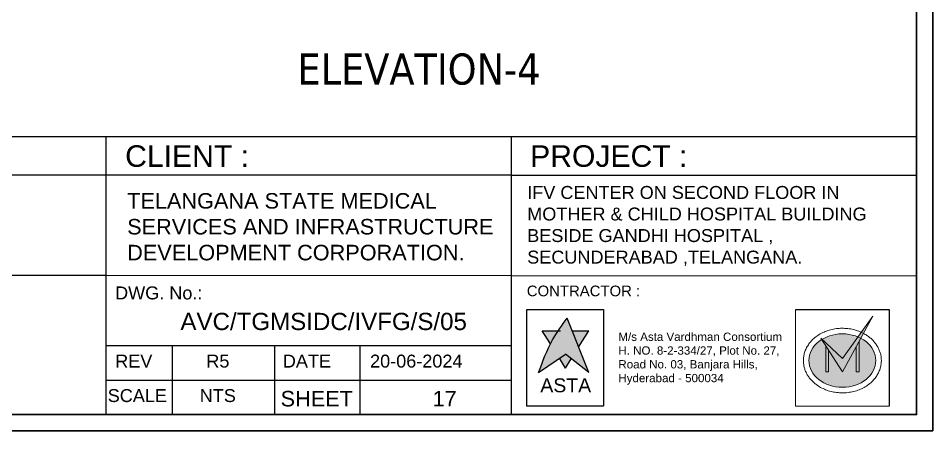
# Model space of a CAD drawing. Header units: millimetres. Extents: x 3552052 to 4144896, y -707811 to -630695.
# Drawn here: x 3699603 to 3705485, y -699656 to -697002 of the extents above; entities that cross this region are included whole.
import ezdxf
from ezdxf.enums import TextEntityAlignment as Align

# ---------------------------------------------------------------- set-up
doc = ezdxf.new("R2010")
doc.units = ezdxf.units.MM
doc.header["$LTSCALE"] = 6
doc.header["$MEASUREMENT"] = 0
doc.layers.get('0').update_dxf_attribs({"linetype": 'CONTINUOUS', "lineweight": 0})
for name, color, linetype, lineweight in [('0.0', 8, 'CONTINUOUS', 0), ('hatch', 252, 'CONTINUOUS', 0), ('MEP_HVAC_TEXT', 7, 'CONTINUOUS', 0), ('TITLE', 7, 'CONTINUOUS', 0)]:
    doc.layers.add(name, color=color, linetype=linetype, lineweight=lineweight)
doc.styles.add('Annotation', font='tahoma.ttf')
doc.styles.add('ARIAL', font='arial.ttf')

# ---------------------------------------------------------------- blocks, each defined once
blk = doc.blocks.new('IVF-CONTRACTOR')
at = {"lineweight": -3, "true_color": 0x293189}
h = blk.add_hatch(color=177, dxfattribs=at)
h.dxf.hatch_style = 1
edge = h.paths.add_edge_path()
edge.add_spline(control_points=[(3037286, -1386527), (3037185, -1386667), (3036944, -1387001), (3036801, -1387388), (3036719, -1387609)], knot_values=[0, 0, 0, 0, 519.520055, 1226.818077, 1226.818077, 1226.818077, 1226.818077], degree=3, periodic=0)
edge.add_line((3036719, -1387609), (3037255, -1387240))
edge.add_line((3037255, -1387240), (3037717, -1387609))
edge.add_line((3037717, -1387609), (3037286, -1386527))
at = {"lineweight": -3, "true_color": 0xc7c8ca}
h = blk.add_hatch(color=9, dxfattribs=at)
h.dxf.hatch_style = 1
edge = h.paths.add_edge_path()
edge.add_spline(control_points=[(3036953, -1387033), (3036967, -1387008), (3037022, -1386919), (3037088, -1386836), (3037139, -1386779)], knot_values=[3356.588859, 3356.588859, 3356.588859, 3356.588859, 3831.174934, 5081.098827, 5081.098827, 5081.098827, 5081.098827], degree=3, periodic=0)
edge.add_line((3037139, -1386779), (3036793, -1386779))
edge.add_line((3036793, -1386779), (3036953, -1387033))
h.paths.add_polyline_path([(3037717, -1386779), (3037386, -1386779), (3037515, -1387102)])
h.paths.add_polyline_path([(3037370, -1387332), (3037255, -1387240), (3037134, -1387323), (3037255, -1387517)])
at = {"true_color": 0xed1f24}
h = blk.add_hatch(color=240, dxfattribs=at)
h.dxf.hatch_style = 1
edge = h.paths.add_edge_path()
edge.add_line((3042329, -1386921), (3042349, -1386951))
edge.add_ellipse((3042760, -1387369), major_axis=(-665, 0), ratio=0.800236, start_angle=-52.6357, end_angle=-51.8324, ccw=False)
edge.add_line((3042356, -1386946), (3042329, -1386921))
at = {"layer": '0.0', "true_color": 0xed1f24}
h = blk.add_hatch(color=240, dxfattribs=at)
h.dxf.hatch_style = 1
edge = h.paths.add_edge_path()
edge.add_line((3042760, -1387590), (3043125, -1386925))
edge.add_ellipse((3042760, -1387369), major_axis=(-665, 0), ratio=0.800236, start_angle=-123.3804, end_angle=-117.8517)
edge.add_line((3043070, -1386899), (3042760, -1387331))
edge.add_line((3042760, -1387331), (3042356, -1386946))
edge.add_ellipse((3042760, -1387369), major_axis=(-665, 0), ratio=0.800236, start_angle=-52.6357, end_angle=-51.8324)
edge.add_line((3042349, -1386951), (3042760, -1387590))
edge = h.paths.add_edge_path()
edge.add_spline(control_points=[(3043179, -1386828), (3043165, -1386821), (3043150, -1386814), (3043136, -1386807)], knot_values=[-2.156071, -2.156071, -2.156071, -2.156071, -2.090953, -2.090953, -2.090953, -2.090953], degree=3, periodic=0)
edge.add_line((3043136, -1386807), (3043070, -1386899))
edge.add_ellipse((3042760, -1387369), major_axis=(-665, 0), ratio=0.800236, start_angle=-123.3804, end_angle=-117.8517, ccw=False)
edge.add_line((3043125, -1386925), (3043179, -1386828))
edge = h.paths.add_edge_path()
edge.add_line((3043367, -1386486), (3043136, -1386807))
edge.add_spline(control_points=[(3043136, -1386807), (3043150, -1386814), (3043165, -1386821), (3043179, -1386828)], knot_values=[-2.156071, -2.156071, -2.156071, -2.156071, -2.090953, -2.090953, -2.090953, -2.090953], degree=3, periodic=0)
edge.add_line((3043179, -1386828), (3043367, -1386486))
at = {"layer": '0.0', "true_color": 0x139b48}
h = blk.add_hatch(color=114, dxfattribs=at)
h.dxf.hatch_style = 1
edge = h.paths.add_edge_path()
edge.add_ellipse((3042760, -1387369), major_axis=(-665, 0), ratio=0.800236, start_angle=-51.8324, end_angle=236.6196)
edge.add_line((3043125, -1386925), (3043091, -1386988))
edge.add_line((3043091, -1386988), (3043091, -1387590))
edge.add_line((3043091, -1387590), (3043036, -1387590))
edge.add_line((3043036, -1387590), (3043036, -1387088))
edge.add_line((3043036, -1387088), (3042760, -1387590))
edge.add_line((3042760, -1387590), (3042484, -1387160))
edge.add_line((3042484, -1387160), (3042484, -1387590))
edge.add_line((3042484, -1387590), (3042428, -1387590))
edge.add_line((3042428, -1387590), (3042428, -1387075))
edge.add_line((3042428, -1387075), (3042349, -1386951))
edge = h.paths.add_edge_path()
edge.add_ellipse((3042760, -1387369), major_axis=(-665, 0), ratio=0.800236, start_angle=-117.8517, end_angle=-52.6357)
edge.add_line((3042356, -1386946), (3042760, -1387331))
edge.add_line((3042760, -1387331), (3043070, -1386899))
at = {"layer": '0.0', "true_color": 0x000000}
h = blk.add_hatch(color=18, dxfattribs=at)
h.dxf.hatch_style = 1
h.paths.add_polyline_path([(3042484, -1387160), (3042428, -1387075), (3042428, -1387590), (3042484, -1387590)])
h.paths.add_polyline_path([(3043036, -1387590), (3043091, -1387590), (3043091, -1386988), (3043036, -1387088)])
at = {"lineweight": -3}
for p, q in [((3036484, -1386350), (3038013, -1386350)), ((3036484, -1388267), (3036484, -1386350)), ((3036485, -1386350), (3038009, -1386350)), ((3036485, -1388278), (3036485, -1386350)), ((3038013, -1386350), (3038013, -1388267)), ((3041829, -1386350), (3043688, -1386350)), ((3043688, -1386350), (3043688, -1388278)), ((3038011, -1388278), (3036483, -1388278))]:
    blk.add_line(p, q, dxfattribs=at)
at = {"color": 251, "lineweight": -3, "true_color": 0x636466}
for p, q in [((3037717, -1387609), (3037286, -1386527)), ((3036793, -1386779), (3037155, -1386779)), ((3036953, -1387033), (3036793, -1386779)), ((3037386, -1386779), (3037717, -1386779)), ((3037515, -1387102), (3037717, -1386779)), ((3036719, -1387609), (3037255, -1387240)), ((3037255, -1387517), (3037134, -1387323)), ((3037717, -1387609), (3037255, -1387240)), ((3037255, -1387517), (3037370, -1387332))]:
    blk.add_line(p, q, dxfattribs=at)
blk.add_spline([(3036719, -1387609), (3036998, -1386959), (3037286, -1386527)], degree=3, dxfattribs=at)
at = {"layer": '0.0'}
for p, q in [((3036485, -1386350), (3038009, -1386350)), ((3036485, -1388278), (3036485, -1386350)), ((3036485, -1388278), (3036485, -1386350)), ((3036485, -1386350), (3038009, -1386350)), ((3038013, -1386350), (3038013, -1388278)), ((3041829, -1386350), (3043688, -1386350)), ((3041829, -1388278), (3041829, -1386350)), ((3043688, -1386350), (3043688, -1388278)), ((3038009, -1388278), (3036485, -1388278)), ((3043688, -1388278), (3041829, -1388278))]:
    blk.add_line(p, q, dxfattribs=at)
at = {"layer": '0.0', "color": 18, "true_color": 0x000000}
for p, q in [((3042760, -1387590), (3043367, -1386486)), ((3042760, -1387331), (3043367, -1386486)), ((3042760, -1387590), (3042329, -1386921)), ((3042329, -1386921), (3042760, -1387331)), ((3042428, -1387075), (3042428, -1387590)), ((3042484, -1387590), (3042484, -1387160)), ((3043036, -1387088), (3043036, -1387590)), ((3043091, -1387590), (3043091, -1386988)), ((3042428, -1387590), (3042484, -1387590)), ((3043036, -1387590), (3043091, -1387590))]:
    blk.add_line(p, q, dxfattribs=at)
at = {"layer": '0.0'}
blk.add_ellipse((3042760, -1387369), major_axis=(-665, 0), ratio=0.800236, start_param=-3.141592653589793, end_param=3.141592653589793, dxfattribs=at)
blk.add_open_spline([(3043535, -1387369), (3043535, -1387353), (3043534, -1387336), (3043530, -1387296), (3043527, -1387272), (3043516, -1387226), (3043509, -1387202), (3043492, -1387157), (3043483, -1387135), (3043460, -1387092), (3043448, -1387071), (3043420, -1387031), (3043405, -1387011), (3043372, -1386974), (3043355, -1386956), (3043318, -1386922), (3043298, -1386906), (3043258, -1386875), (3043236, -1386861), (3043183, -1386829), (3043150, -1386812), (3043081, -1386783), (3043045, -1386771), (3042972, -1386750), (3042935, -1386742), (3042860, -1386731), (3042821, -1386728), (3042745, -1386726), (3042706, -1386727), (3042630, -1386735), (3042593, -1386741), (3042518, -1386757), (3042482, -1386768), (3042412, -1386794), (3042377, -1386809), (3042312, -1386843), (3042280, -1386862), (3042221, -1386905), (3042194, -1386928), (3042147, -1386974), (3042127, -1386996), (3042091, -1387042), (3042074, -1387067), (3042045, -1387117), (3042033, -1387143), (3042012, -1387197), (3042003, -1387225), (3041992, -1387276), (3041988, -1387299), (3041984, -1387347), (3041984, -1387371), (3041986, -1387418), (3041989, -1387442), (3041997, -1387489), (3042003, -1387512), (3042018, -1387557), (3042026, -1387580), (3042047, -1387623), (3042058, -1387645), (3042084, -1387686), (3042098, -1387706), (3042129, -1387744), (3042145, -1387762), (3042180, -1387798), (3042199, -1387814), (3042238, -1387846), (3042259, -1387861), (3042311, -1387894), (3042343, -1387912), (3042409, -1387944), (3042444, -1387957), (3042515, -1387980), (3042552, -1387989), (3042626, -1388003), (3042664, -1388007), (3042740, -1388012), (3042778, -1388012), (3042854, -1388008), (3042892, -1388003), (3042966, -1387989), (3043003, -1387980), (3043074, -1387958), (3043109, -1387944), (3043175, -1387913), (3043208, -1387895), (3043268, -1387856), (3043297, -1387834), (3043351, -1387787), (3043376, -1387761), (3043416, -1387713), (3043432, -1387690), (3043462, -1387643), (3043475, -1387619), (3043497, -1387569), (3043507, -1387543), (3043522, -1387491), (3043527, -1387464), (3043533, -1387415), (3043535, -1387392), (3043535, -1387369)], degree=3, knots=[-3.141593, -3.141593, -3.141593, -3.141593, -3.06788, -3.06788, -2.960953, -2.960953, -2.854026, -2.854026, -2.747099, -2.747099, -2.640172, -2.640172, -2.533245, -2.533245, -2.426319, -2.426319, -2.319392, -2.319392, -2.212465, -2.212465, -2.059875, -2.059875, -1.907286, -1.907286, -1.754697, -1.754697, -1.602107, -1.602107, -1.449518, -1.449518, -1.296928, -1.296928, -1.144339, -1.144339, -0.99175, -0.99175, -0.83916, -0.83916, -0.686571, -0.686571, -0.558641, -0.558641, -0.43071, -0.43071, -0.30278, -0.30278, -0.17485, -0.17485, -0.068516, -0.068516, 0.037819, 0.037819, 0.144154, 0.144154, 0.250488, 0.250488, 0.356823, 0.356823, 0.463157, 0.463157, 0.569492, 0.569492, 0.675826, 0.675826, 0.782161, 0.782161, 0.888495, 0.888495, 1.039928, 1.039928, 1.191361, 1.191361, 1.342794, 1.342794, 1.494227, 1.494227, 1.64566, 1.64566, 1.797093, 1.797093, 1.948526, 1.948526, 2.099959, 2.099959, 2.251392, 2.251392, 2.402825, 2.402825, 2.554258, 2.554258, 2.675591, 2.675591, 2.796924, 2.796924, 2.918258, 2.918258, 3.039591, 3.039591, 3.141593, 3.141593, 3.141593, 3.141593], dxfattribs=at)
at = {"lineweight": -3, "attachment_point": 1, "style": 'ARIAL'}
for s, width, gutter_width, insert, char_height in [('{\\C256;CONTRACTOR :}', 3919.85, 1060, (3036485, -1385878), 212.06), ('{\\C256;M/s Asta Vardhman Consortium\\PH. NO. 8-2-334/27, Plot No. 27, Road No. 03, Banjara Hills, Hyderabad - 500034}', 3696.75, 822, (3038306, -1386813), 164.38)]:
    blk.add_mtext_dynamic_manual_height_columns(s, width=width, gutter_width=gutter_width, heights=[0], dxfattribs=dict(at, insert=insert, char_height=char_height))
at = {"lineweight": 100, "insert": (3036754, -1387723), "char_height": 276.9, "attachment_point": 1, "style": 'ARIAL'}
blk.add_mtext_dynamic_manual_height_columns('ASTA', width=997.56, gutter_width=254, heights=[0], dxfattribs=at)

msp = doc.modelspace()

# ---------------------------------------------------------------- linework, layer by layer
at = {"lineweight": -3}
for p, q in [((3705381.2, -697764.6), (3695588.5, -697764.6)), ((3700168.2, -699552.7), (3700168.2, -697764.6))]:
    msp.add_line(p, q, dxfattribs=at)
at = {"color": 7, "lineweight": 30}
msp.add_line((3705381.2, -699552.7), (3700168.2, -699552.7), dxfattribs=at)
for points in [[(3705484.9, -682161.4), (3705484.9, -699656.3), (3695484.9, -699656.3), (3695484.9, -682161.4)], [(3705381.2, -682265.1), (3705381.2, -699552.7), (3695588.5, -699552.7), (3695588.5, -682265.1)]]:
    msp.add_lwpolyline(points, close=True, dxfattribs=at)
at = {"layer": 'hatch', "color": 7, "lineweight": 30}
msp.add_line((3705381.2, -697764.2), (3705381.2, -699552.7), dxfattribs=at)
at = {"layer": 'MEP_HVAC_TEXT', "lineweight": -3}
for p, q in [((3702773.6, -697764.6), (3702773.6, -699552.7)), ((3700168.2, -698011.1), (3697171.4, -698011.1)), ((3702773.6, -698011.1), (3700168.2, -698011.1)), ((3702773.6, -698011.1), (3705381.2, -698011.1)), ((3700168.2, -698658.4), (3697171.4, -698658.4)), ((3702773.6, -698658.6), (3700165.9, -698658.4)), ((3702773.6, -698658.6), (3705381.2, -698658.4)), ((3700168.2, -699108.8), (3702773.6, -699108.8)), ((3700591.8, -699108.8), (3700591.8, -699552.7)), ((3701251.4, -699108.8), (3701251.4, -699552.7)), ((3701798.7, -699108.8), (3701798.7, -699552.7)), ((3700168.2, -699330.8), (3702773.6, -699330.8))]:
    msp.add_line(p, q, dxfattribs=at)

# ---------------------------------------------------------------- block references
at = {"color": 240, "lineweight": -3, "true_color": 0xed1f24, "xscale": 0.3235108708965134, "yscale": 0.3235108708965134, "zscale": 0.3235108708965134}
msp.add_blockref('IVF-CONTRACTOR', (2720537.9, -250375.9), dxfattribs=at)

# ---------------------------------------------------------------- texts
at = {"lineweight": -3, "insert": (3704096.8, -697228.7), "char_height": 200, "width": 2697.906, "attachment_point": 3, "style": 'Annotation'}
msp.add_mtext('\\pxql;ELEVATION-4', dxfattribs=at)
at = {"layer": 'TITLE', "color": 7, "lineweight": 30, "style": 'ARIAL'}
for s, height, p in [('CLIENT :', 138.71, (3700289.9, -697958.2)), ('PROJECT :', 138.71, (3702895.2, -697958.2)), ('DWG. No.:', 83.22, (3700225.2, -698811.2))]:
    msp.add_text(s, height=height, dxfattribs=at).set_placement(p)
for s, height, p in [('REV', 83.22, (3700345.5, -699208.3)), ('R5', 83.22, (3700886.3, -699208.3)), ('DATE', 83.22, (3701459.3, -699208.3)), ('20-06-2024', 83.22, (3702162.8, -699208.3)), ('SCALE', 83.22, (3700368.4, -699430.2)), ('NTS', 83.22, (3700885.9, -699430.2)), ('SHEET', 99.87, (3701522.5, -699450.1)), ('17', 99.87, (3702345.1, -699450.1))]:
    msp.add_text(s, height=height, dxfattribs=at).set_placement(p, align=Align.MIDDLE_CENTER)
at = {"layer": 'TITLE', "color": 7, "lineweight": 30, "attachment_point": 1, "style": 'ARIAL'}
for s, width, gutter_width, insert, char_height in [('\\pxql;IFV CENTER ON SECOND FLOOR IN MOTHER & CHILD HOSPITAL BUILDING BESIDE GANDHI HOSPITAL , SECUNDERABAD ,TELANGANA. ', 2493.158, 5.55, (3702876.4, -698081.4), 83.2231), ('{\\C256;TELANGANA STATE MEDICAL SERVICES AND INFRASTRUCTURE DEVELOPMENT CORPORATION.}', 2493.158, 5.55, (3700303, -698127.1), 99.868), ('\\pxqc;AVC/TGMSIDC/IVFG/S/05', 2991.744, 6.66, (3700071.1, -698897.7), 110.964)]:
    msp.add_mtext_dynamic_manual_height_columns(s, width=width, gutter_width=gutter_width, heights=[0], dxfattribs=dict(at, insert=insert, char_height=char_height))

doc.saveas('drawing.dxf')
